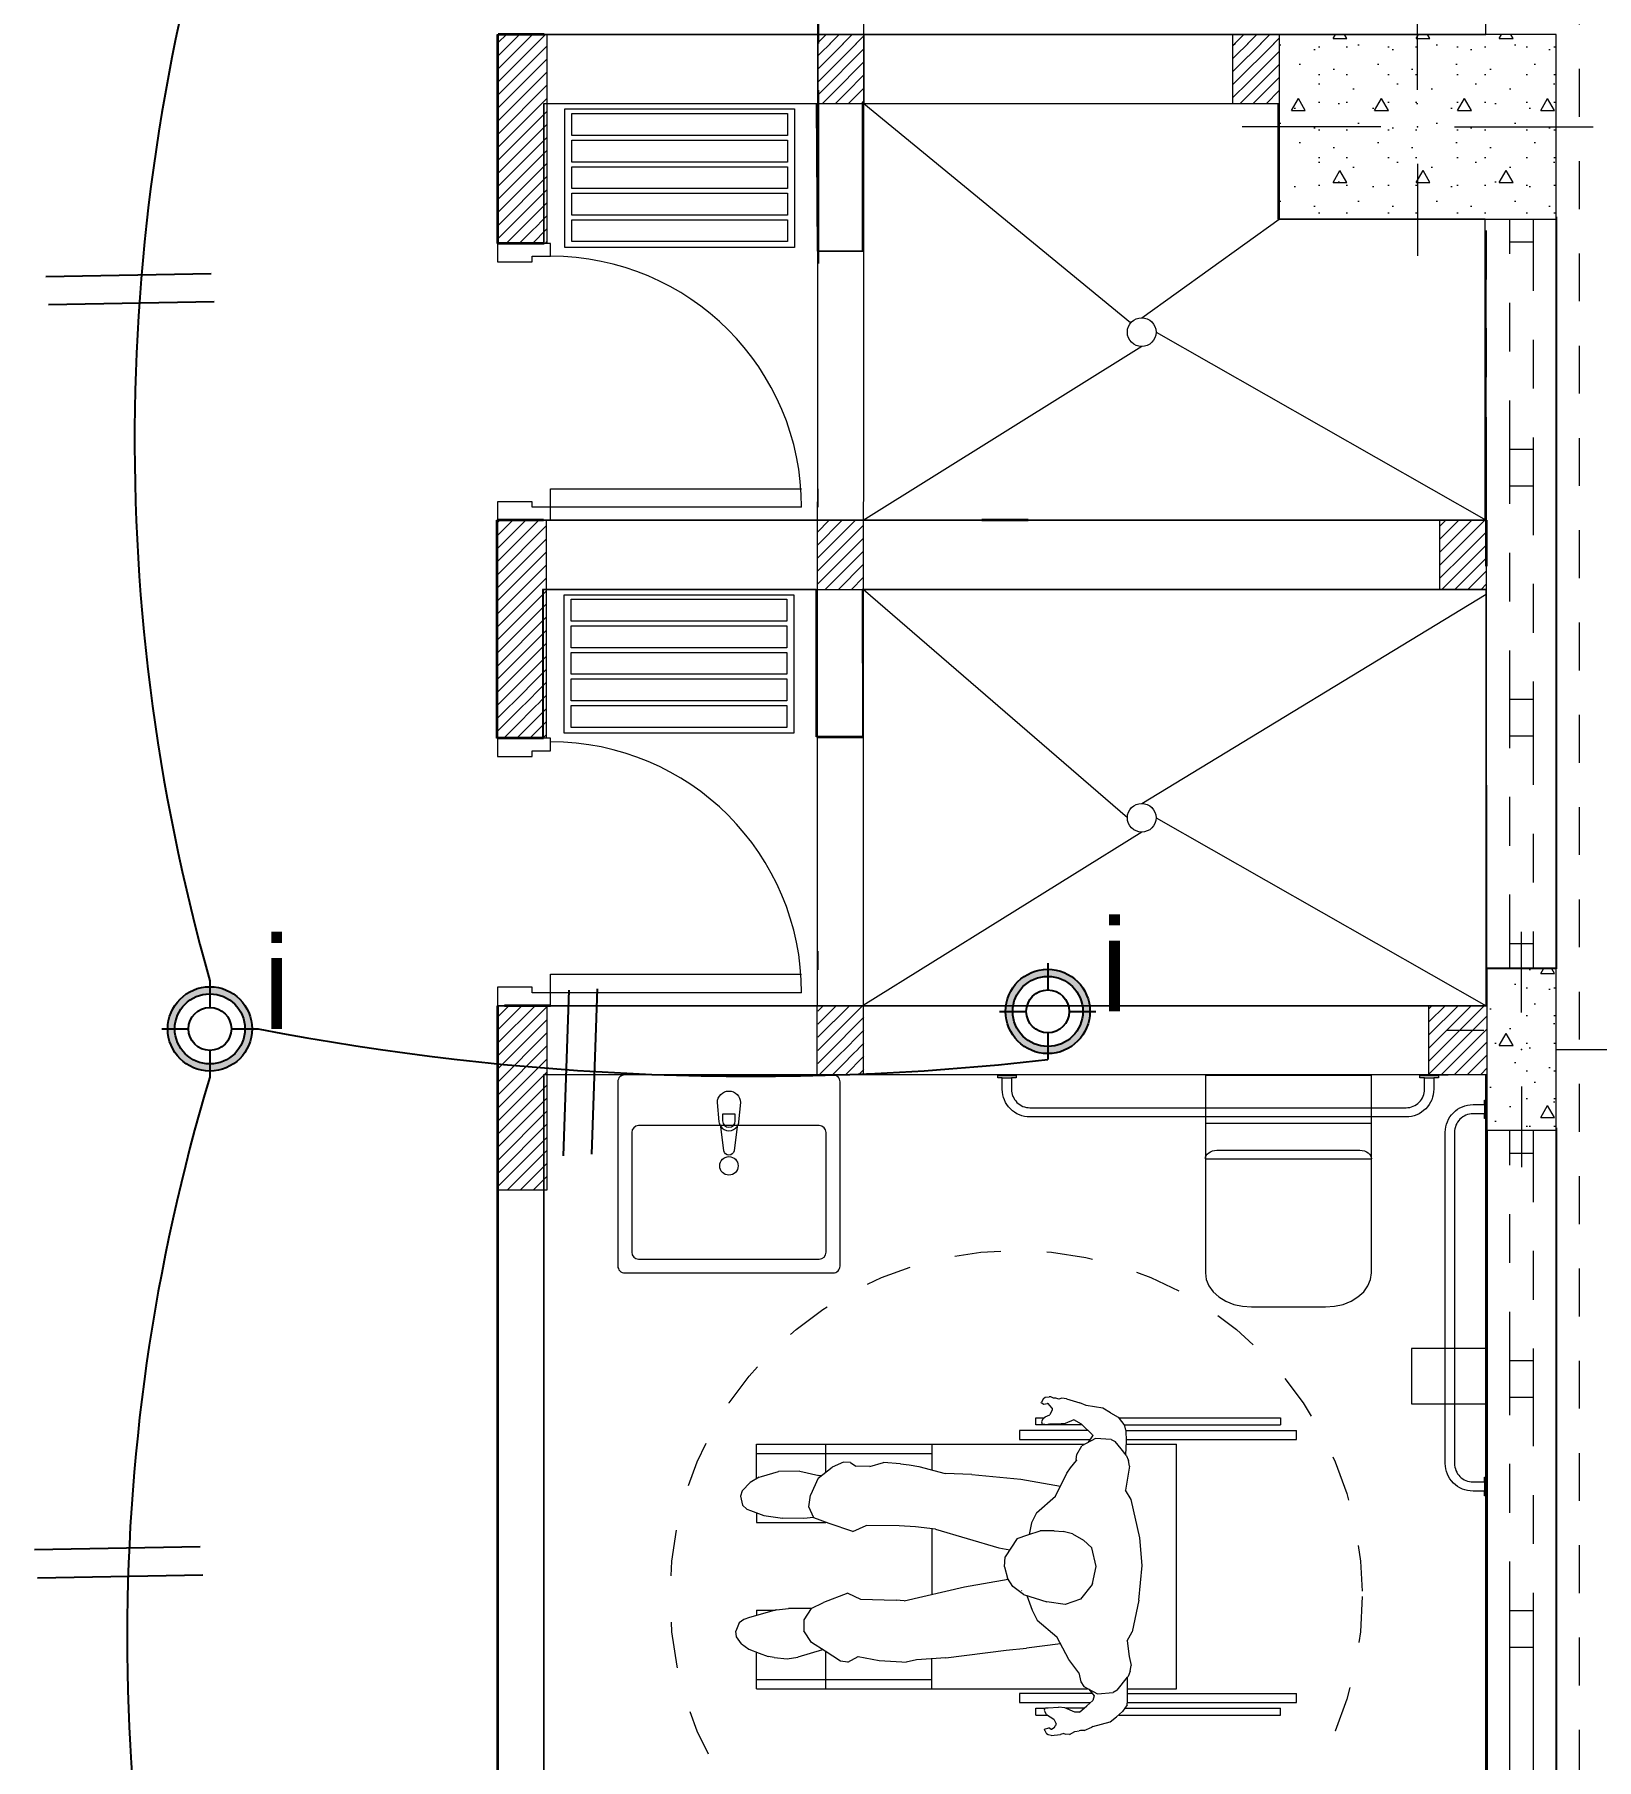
# Model space of a CAD drawing. Header units: feet. Extents: x 2 to 125, y -24 to 91.
# Drawn here: x 83.981 to 87.365, y 82.127 to 85.866 of the extents above; entities that cross this region are included whole.
import ezdxf

# ---------------------------------------------------------------- set-up
doc = ezdxf.new("R2010")
doc.units = ezdxf.units.FT
doc.header["$MEASUREMENT"] = 0
doc.set_wipeout_variables(frame=1)
for name, pattern in [('CONTINUA', [0]), ('Dashed', [0.211667, 0.105833, -0.105833]), ('Small Dashed', [0.141111, 0.070556, -0.070556]), ('Wipeout_Contour', [1, 0, -1])]:
    doc.linetypes.add(name, pattern=pattern)
for name, color, linetype in [('2D Drafting - General', 7, 'Continuous'), ('ALUMBRADO', 1, 'Continuous'), ('Structural - Bearing', 7, 'Continuous')]:
    doc.layers.add(name, color=color, linetype=linetype)
for name, color, linetype, lineweight in [('2D Drafting - General_Pen_No__122', 9, 'Continuous', 13), ('Cotas varias El', 253, 'Continuous', 13), ('Drawing & Figure_Pen_No__122', 9, 'Continuous', 13), ('Interior - Stair & Railing_Pen_No__122', 9, 'Continuous', 13), ('Structural - Bearing_Pen_No__122', 9, 'Continuous', 13), ('Structural - Bearing_Pen_No__27', 7, 'Continuous', 35)]:
    doc.layers.add(name, color=color, linetype=linetype, lineweight=lineweight)
for name, color, linetype, lineweight, true_color in [('Estructura – Carga_Pen_No__167', 7, 'Continuous', 13, 0x6a6a6a), ('Interior - Furniture _Pen_No__167', 7, 'Continuous', 13, 0x6a6a6a), ('Interior - Mobiliario_Pen_No__167', 7, 'Continuous', 13, 0x6a6a6a), ('Structural - Bearing_Pen_No__167', 7, 'Continuous', 13, 0x6a6a6a)]:
    doc.layers.add(name, color=color, linetype=linetype, lineweight=lineweight, true_color=true_color)
pattern_1 = [(0, (75.36407, 85.38942), (0, 0.311769), [0.03, -0.15]), (0, (75.45407, 85.5453), (0, 0.311769), [0.03, -0.15]), (60, (75.36407, 85.38942), (-0.27, 0.1558846), [0.03, -0.15]), (60, (75.54407, 85.38942), (-0.27, 0.1558846), [0.03, -0.15]), (120, (75.39407, 85.38942), (0.27, 0.1558846), [0.03, -0.15]), (120, (75.57407, 85.38942), (0.27, 0.1558846), [0.03, -0.15]), (0, (75.36407, 85.41942), (0, 0.06), [0, -0.06, 0, -0.09]), (45, (75.39407, 85.41942), (-0.0424264, 0.0424264), [0, -0.045, 0, -0.075])]

# ---------------------------------------------------------------- blocks, each defined once
blk = doc.blocks.new('Basin 23[45]', base_point=(11.7636, -4.2688))
at = {"layer": 'Interior - Mobiliario_Pen_No__167', "color": 251, "linetype": 'Continuous', "lineweight": 13, "true_color": 0x6a6a6a}
for p, q in [((11.3644, -4.0731), (11.3644, -4.4646)), ((11.6386, -4.0581), (11.3794, -4.0581)), ((11.6536, -4.4646), (11.6536, -4.0731)), ((11.6787, -4.2552), (11.6638, -4.2552)), ((11.6787, -4.2824), (11.6787, -4.2552)), ((11.6638, -4.2824), (11.6787, -4.2824)), ((11.3794, -4.4796), (11.6386, -4.4796))]:
    blk.add_line(p, q, dxfattribs=at)
at = {"layer": 'Interior - Mobiliario_Pen_No__167', "color": 251, "linetype": 'Continuous', "lineweight": 13, "true_color": 0x6a6a6a, "flags": 128}
for points in [[(11.7636, -4.4946), (11.7636, -4.0431, 0.414214), (11.7486, -4.0281), (11.3494, -4.0281, 0.414214), (11.3344, -4.0431), (11.3344, -4.4946, 0.414214), (11.3494, -4.5096), (11.7486, -4.5096, 0.414214)], [(11.7036, -4.2938), (11.6616, -4.2898, -0.12102), (11.6521, -4.2866), (11.5992, -4.2799, -0.882566), (11.5992, -4.2577), (11.6521, -4.2511, -0.12102), (11.6616, -4.2478), (11.7036, -4.2438, -1)]]:
    blk.add_lwpolyline(points, format="xyb", close=True, dxfattribs=at)
at = {"layer": 'Interior - Mobiliario_Pen_No__167', "color": 251, "linetype": 'Continuous', "lineweight": 13, "true_color": 0x6a6a6a}
blk.add_circle((11.5665, -4.2688), 0.02, dxfattribs=at)
for centre, radius, start, end in [((11.3794, -4.0731), 0.015, 90, 180), ((11.6386, -4.0731), 0.015, 0, 90), ((11.6635, -4.2688), 0.0211, 122.771, 237.229), ((11.6638, -4.2688), 0.0136, 90, 270), ((11.3794, -4.4646), 0.015, 180, 270), ((11.6386, -4.4646), 0.015, 270, 0)]:
    blk.add_arc(centre, radius, start, end, dxfattribs=at)
blk = doc.blocks.new('WC Disabled 23[43]', base_point=(10.2012, -2.7229))
at = {"layer": 'Interior - Furniture _Pen_No__167', "color": 251, "linetype": 'Continuous', "lineweight": 13, "true_color": 0x6a6a6a}
for p, q in [((9.9062, -2.7278), (9.8862, -2.7278)), ((10.8212, -2.7279), (10.8012, -2.7279)), ((9.7762, -2.7861), (9.7762, -2.8061)), ((10.3812, -2.8262), (10.0212, -2.8262)), ((10.3812, -2.9036), (10.0212, -2.9036)), ((10.0462, -2.8852), (10.2012, -2.8852)), ((10.2012, -2.8852), (10.3562, -2.8852)), ((9.7762, -3.6038), (9.7762, -3.6238))]:
    blk.add_line(p, q, dxfattribs=at)
at = {"layer": 'Interior - Furniture _Pen_No__167', "color": 251, "linetype": 'Continuous', "lineweight": 13, "true_color": 0x6a6a6a, "flags": 128}
for points in [[(10.8312, -2.7229), (10.7912, -2.7229), (10.7912, -2.7279), (10.8012, -2.7279), (10.8012, -2.7529, -0.414214), (10.7612, -2.7929), (9.9462, -2.7928, -0.414214), (9.9062, -2.7528), (9.9062, -2.7278), (9.9162, -2.7278), (9.9162, -2.7228), (9.8762, -2.7228), (9.8762, -2.7278), (9.8862, -2.7278), (9.8862, -2.7528, 0.414214), (9.9462, -2.8128), (10.7612, -2.8129, 0.414214), (10.8212, -2.7529), (10.8212, -2.7279), (10.8312, -2.7279)], [(9.7712, -2.7761), (9.7712, -2.8161), (9.7762, -2.8161), (9.7762, -2.8061), (9.8012, -2.8061, -0.414214), (9.8412, -2.8461), (9.8412, -3.5638, -0.414214), (9.8012, -3.6038), (9.7762, -3.6038), (9.7762, -3.5938), (9.7712, -3.5938), (9.7712, -3.6338), (9.7762, -3.6338), (9.7762, -3.6238), (9.8012, -3.6238, 0.414214), (9.8612, -3.5638), (9.8612, -2.8461, 0.414214), (9.8012, -2.7861), (9.7762, -2.7861), (9.7762, -2.7761)]]:
    blk.add_lwpolyline(points, format="xyb", close=True, dxfattribs=at)
for points in [[(10.1212, -3.2246), (10.1017, -3.2232), (10.0829, -3.219), (10.0656, -3.2122), (10.0505, -3.203), (10.038, -3.1918), (10.0288, -3.1791), (10.0231, -3.1652), (10.0212, -3.1508), (10.0212, -2.7228), (10.3812, -2.7229), (10.3812, -3.1508), (10.3792, -3.1652), (10.3736, -3.1791), (10.3643, -3.1918), (10.3519, -3.203), (10.3367, -3.2122), (10.3194, -3.219), (10.3007, -3.2232), (10.2812, -3.2246)], [(9.9342, -3.4346), (9.7712, -3.4346), (9.7712, -3.3146), (9.9342, -3.3146)]]:
    blk.add_lwpolyline(points, close=True, dxfattribs=at)
at = {"layer": 'Interior - Furniture _Pen_No__167', "color": 251, "linetype": 'Continuous', "lineweight": 13, "true_color": 0x6a6a6a}
for centre, start_param, end_param in [((10.0462, -2.9036), 4.712389, 6.283185), ((10.3562, -2.9036), 3.141593, 4.712389)]:
    blk.add_ellipse(centre, major_axis=(-0.025, 0), ratio=0.737878, start_param=start_param, end_param=end_param, dxfattribs=at)
blk = doc.blocks.new('Wheelchair Man 23[44]', base_point=(10.3522, -4.2254))
at = {"layer": 'Interior - Furniture _Pen_No__167', "color": 251, "linetype": 'Continuous', "lineweight": 13, "true_color": 0x6a6a6a}
for p, q in [((10.6226, -3.5462), (10.6185, -3.554)), ((10.6226, -3.5462), (10.6263, -3.5437)), ((10.6263, -3.5437), (10.6353, -3.543)), ((10.6389, -3.5428), (10.6353, -3.543)), ((10.6446, -3.5458), (10.6389, -3.5428)), ((10.6493, -3.5456), (10.6446, -3.5458)), ((10.6561, -3.5477), (10.6493, -3.5456)), ((10.6561, -3.5477), (10.6562, -3.5476)), ((10.6629, -3.5459), (10.6562, -3.5476)), ((10.6726, -3.547), (10.6629, -3.5459)), ((10.6726, -3.547), (10.7017, -3.5556)), ((10.6062, -3.6034), (10.6062, -3.5884)), ((10.6062, -3.5884), (10.6238, -3.5884)), ((10.6181, -3.556), (10.6185, -3.554)), ((10.6236, -3.5594), (10.6181, -3.556)), ((10.6213, -3.5907), (10.6265, -3.5859)), ((10.6305, -3.5582), (10.6236, -3.5594)), ((10.6265, -3.5859), (10.6365, -3.5817)), ((10.6317, -3.5571), (10.6305, -3.5582)), ((10.6323, -3.5574), (10.6317, -3.5571)), ((10.6323, -3.5574), (10.6331, -3.5572)), ((10.6369, -3.5617), (10.6331, -3.5572)), ((10.6417, -3.571), (10.6365, -3.5817)), ((10.6416, -3.5676), (10.6369, -3.5617)), ((10.6416, -3.5676), (10.6417, -3.5676)), ((10.6417, -3.5676), (10.6417, -3.571)), ((10.7156, -3.5617), (10.7017, -3.5556)), ((10.7512, -3.5675), (10.7151, -3.5616)), ((10.7684, -3.5771), (10.7512, -3.5675)), ((10.7684, -3.5771), (10.7849, -3.5865)), ((10.7849, -3.5865), (10.7993, -3.6055)), ((10.7863, -3.5884), (11.1362, -3.5884)), ((11.1362, -3.5884), (11.1362, -3.6034)), ((10.7189, -3.6154), (10.5712, -3.6154)), ((10.5712, -3.6154), (10.5712, -3.6354)), ((10.7066, -3.6034), (10.6062, -3.6034)), ((10.6213, -3.5907), (10.6184, -3.5971)), ((10.6184, -3.5971), (10.6201, -3.6022)), ((10.6318, -3.6034), (10.6201, -3.6022)), ((10.6335, -3.602), (10.6318, -3.6034)), ((10.6335, -3.602), (10.6356, -3.6021)), ((10.6525, -3.6023), (10.6356, -3.6021)), ((10.6696, -3.6006), (10.6525, -3.6023)), ((10.6567, -3.6019), (10.6591, -3.6019)), ((10.6887, -3.5925), (10.6696, -3.6006)), ((10.7049, -3.6018), (10.6887, -3.5925)), ((10.6887, -3.5925), (10.6887, -3.5925)), ((10.729, -3.6253), (10.7049, -3.6018)), ((10.729, -3.6253), (10.7299, -3.6275)), ((10.7977, -3.6034), (11.1362, -3.6034)), ((10.8014, -3.6153), (10.7993, -3.6055)), ((10.8014, -3.6153), (10.8017, -3.6398)), ((10.8014, -3.6154), (11.1712, -3.6154)), ((11.1712, -3.6354), (11.1712, -3.6154)), ((10.0012, -3.6454), (10.7114, -3.6454)), ((10.0012, -3.7202), (10.0012, -3.6454)), ((10.1512, -3.7061), (10.1512, -3.6454)), ((10.3812, -3.6454), (10.3812, -3.7013)), ((10.5712, -3.6354), (10.7244, -3.6354)), ((10.6951, -3.6676), (10.7057, -3.649)), ((10.7353, -3.633), (10.7057, -3.649)), ((10.7205, -3.641), (10.7299, -3.6275)), ((10.7692, -3.6351), (10.7353, -3.633)), ((10.7692, -3.6351), (10.7779, -3.6399)), ((10.7909, -3.6558), (10.7779, -3.6399)), ((10.8017, -3.6692), (10.7909, -3.6558)), ((10.8017, -3.6398), (10.8005, -3.6676)), ((10.8014, -3.6454), (10.9112, -3.6454)), ((10.8016, -3.6354), (11.1712, -3.6354)), ((10.9112, -4.1754), (10.9112, -3.6454)), ((10.0012, -3.6654), (10.3812, -3.6654)), ((10.1347, -3.7192), (10.1647, -3.6954)), ((10.1896, -3.6845), (10.1647, -3.6954)), ((10.2046, -3.6853), (10.1896, -3.6845)), ((10.2046, -3.6853), (10.2163, -3.6932)), ((10.2468, -3.6934), (10.2163, -3.6932)), ((10.2468, -3.6934), (10.2765, -3.6853)), ((10.3132, -3.6879), (10.2765, -3.6853)), ((10.3132, -3.6879), (10.3321, -3.6898)), ((10.3321, -3.6898), (10.3528, -3.6938)), ((10.3528, -3.6938), (10.4098, -3.709)), ((10.6732, -3.708), (10.6812, -3.6966)), ((10.6812, -3.6966), (10.6941, -3.6804)), ((10.6939, -3.6784), (10.6951, -3.6676)), ((10.6939, -3.6784), (10.6941, -3.6804)), ((10.8092, -3.6927), (10.8006, -3.745)), ((10.8017, -3.6692), (10.807, -3.6807)), ((10.8092, -3.6927), (10.807, -3.6807)), ((9.987, -3.7285), (9.9699, -3.7466)), ((10.0067, -3.7169), (9.987, -3.7285)), ((10.0067, -3.7169), (10.0118, -3.7153)), ((10.0078, -3.7166), (10.0077, -3.7166)), ((10.0118, -3.7153), (10.0486, -3.7049)), ((10.0952, -3.7036), (10.0486, -3.7049)), ((10.0952, -3.7036), (10.1362, -3.7132)), ((10.1347, -3.7192), (10.1183, -3.7561)), ((10.1415, -3.7138), (10.1362, -3.7132)), ((10.4673, -3.711), (10.4098, -3.709)), ((10.4673, -3.711), (10.574, -3.7211)), ((10.574, -3.7211), (10.6595, -3.7366)), ((10.6492, -3.758), (10.6732, -3.708)), ((9.9699, -3.7466), (9.9663, -3.7584)), ((9.9663, -3.7584), (9.9707, -3.7774)), ((10.1141, -3.7808), (10.1183, -3.7561)), ((10.6077, -3.7941), (10.6492, -3.758)), ((10.8127, -3.7654), (10.8006, -3.745)), ((10.8315, -3.8486), (10.8127, -3.7654)), ((9.9707, -3.7774), (9.9799, -3.7865)), ((9.9799, -3.7865), (9.9879, -3.7894)), ((9.9879, -3.7894), (10.0172, -3.7999)), ((10.0012, -3.7941), (10.0012, -3.8154)), ((10.0172, -3.7999), (10.0573, -3.8057)), ((10.1039, -3.8067), (10.0573, -3.8057)), ((10.1247, -3.8046), (10.1039, -3.8067)), ((10.125, -3.8052), (10.1141, -3.7808)), ((10.1582, -3.8174), (10.125, -3.8052)), ((10.6077, -3.7941), (10.5968, -3.816)), ((10.0012, -3.8154), (10.1512, -3.8154)), ((10.1512, -3.8154), (10.1512, -3.8148)), ((10.2097, -3.8344), (10.1582, -3.8174)), ((10.2097, -3.8344), (10.2387, -3.8214)), ((10.31, -3.8224), (10.2387, -3.8214)), ((10.3454, -3.8247), (10.31, -3.8224)), ((10.3888, -3.8295), (10.3454, -3.8247)), ((10.3812, -3.8286), (10.3812, -3.9708)), ((10.3888, -3.8295), (10.5258, -3.8699)), ((10.5659, -3.8495), (10.5397, -3.8898)), ((10.5659, -3.8495), (10.5887, -3.8417)), ((10.5887, -3.8417), (10.6157, -3.8335)), ((10.5968, -3.816), (10.5917, -3.8408)), ((10.6462, -3.833), (10.6157, -3.8335)), ((10.6462, -3.833), (10.6652, -3.8343)), ((10.686, -3.8395), (10.6652, -3.8343)), ((10.686, -3.8395), (10.7094, -3.8536)), ((10.837, -3.9086), (10.8315, -3.8486)), ((10.5258, -3.8699), (10.5499, -3.8741)), ((10.7275, -3.8703), (10.7094, -3.8536)), ((10.7373, -3.9108), (10.7275, -3.8703)), ((10.539, -3.9038), (10.5383, -3.9043)), ((10.5386, -3.9109), (10.5397, -3.8898)), ((10.5386, -3.9109), (10.5446, -3.9356)), ((10.7291, -3.9476), (10.7373, -3.9108)), ((10.8295, -3.9834), (10.837, -3.9086)), ((10.3211, -3.9848), (10.4516, -3.9544)), ((10.4516, -3.9544), (10.546, -3.9378)), ((10.5564, -3.9538), (10.5446, -3.9356)), ((10.5798, -3.9709), (10.5564, -3.9538)), ((10.5751, -3.9626), (10.5759, -3.963)), ((10.7283, -3.9498), (10.7029, -3.9811)), ((10.7291, -3.9476), (10.7283, -3.9498)), ((10.1197, -4.0016), (10.1464, -3.9883)), ((10.1991, -3.9683), (10.1464, -3.9883)), ((10.1991, -3.9683), (10.2266, -3.9816)), ((10.2266, -3.9816), (10.3034, -3.9832)), ((10.3211, -3.9848), (10.3034, -3.9832)), ((10.5798, -3.9709), (10.6304, -3.9873)), ((10.5865, -3.9731), (10.5982, -4.005)), ((10.6696, -3.9926), (10.6304, -3.9873)), ((10.7029, -3.9811), (10.6696, -3.9926)), ((10.8295, -3.9834), (10.8151, -4.0524)), ((9.9633, -4.0327), (9.9564, -4.0506)), ((9.9737, -4.0252), (9.9633, -4.0327)), ((9.9861, -4.0207), (9.9737, -4.0252)), ((10.0446, -4.0047), (9.9861, -4.0207)), ((10.0012, -4.0054), (10.0012, -4.0165)), ((10.0012, -4.0054), (10.0419, -4.0054)), ((10.0446, -4.0047), (10.0704, -4.0018)), ((10.1127, -4.0012), (10.0704, -4.0018)), ((10.1197, -4.0016), (10.1033, -4.0261)), ((10.1033, -4.0261), (10.1036, -4.05)), ((10.1199, -4.0015), (10.1127, -4.0012)), ((10.5982, -4.005), (10.6095, -4.0267)), ((10.6095, -4.0267), (10.6518, -4.0629)), ((9.9579, -4.063), (9.9564, -4.0506)), ((9.9685, -4.0782), (9.9579, -4.063)), ((10.1203, -4.0751), (10.1036, -4.05)), ((10.1497, -4.0937), (10.1203, -4.0751)), ((10.678, -4.1122), (10.6518, -4.0629)), ((10.8042, -4.0716), (10.8151, -4.0524)), ((10.8042, -4.0716), (10.8084, -4.1052)), ((9.9685, -4.0782), (9.9846, -4.09)), ((9.9846, -4.09), (10.0067, -4.0985)), ((10.0012, -4.1754), (10.0012, -4.0968)), ((10.0067, -4.0985), (10.0266, -4.1054)), ((10.0394, -4.1079), (10.0266, -4.1054)), ((10.0394, -4.1079), (10.0677, -4.1103)), ((10.0677, -4.1103), (10.0909, -4.1071)), ((10.1437, -4.0908), (10.0909, -4.1071)), ((10.1437, -4.0907), (10.1436, -4.0908)), ((10.1437, -4.0908), (10.1448, -4.0906)), ((10.1827, -4.116), (10.1497, -4.0937)), ((10.1512, -4.1754), (10.1512, -4.0954)), ((10.1992, -4.118), (10.2216, -4.1055)), ((10.2216, -4.1055), (10.2665, -4.1143)), ((10.4112, -4.1081), (10.3479, -4.1131)), ((10.3812, -4.1754), (10.3812, -4.1105)), ((10.4112, -4.1081), (10.5421, -4.0921)), ((10.5421, -4.0921), (10.5857, -4.0872)), ((10.6598, -4.0779), (10.5857, -4.0872)), ((10.6862, -4.1233), (10.678, -4.1122)), ((10.8084, -4.1052), (10.813, -4.1252)), ((10.1992, -4.118), (10.1827, -4.116)), ((10.2665, -4.1143), (10.316, -4.1174)), ((10.316, -4.1174), (10.3252, -4.1179)), ((10.3479, -4.1131), (10.3252, -4.1179)), ((10.6993, -4.1408), (10.6862, -4.1233)), ((10.6993, -4.1408), (10.7038, -4.1607)), ((10.8046, -4.1506), (10.806, -4.1488)), ((10.811, -4.1373), (10.806, -4.1488)), ((10.811, -4.1373), (10.813, -4.1252)), ((10.0012, -4.1554), (10.3812, -4.1554)), ((10.0012, -4.1754), (10.7183, -4.1754)), ((10.7284, -4.1854), (10.5712, -4.1854)), ((10.5712, -4.1854), (10.5712, -4.2054)), ((10.7038, -4.1607), (10.7103, -4.1707)), ((10.7103, -4.1707), (10.7402, -4.1862)), ((10.7209, -4.1762), (10.7327, -4.1906)), ((10.7402, -4.1862), (10.774, -4.1836)), ((10.7826, -4.1786), (10.774, -4.1836)), ((10.7826, -4.1786), (10.8046, -4.1506)), ((10.8049, -4.1604), (10.8046, -4.1506)), ((10.8052, -4.2023), (10.8049, -4.1604)), ((10.805, -4.1754), (10.9112, -4.1754)), ((10.8051, -4.1854), (11.1712, -4.1854)), ((11.1712, -4.2054), (11.1712, -4.1854)), ((10.5712, -4.2054), (10.7248, -4.2054)), ((10.6062, -4.2324), (10.6062, -4.2174)), ((10.6062, -4.2174), (10.6268, -4.2174)), ((10.6259, -4.2178), (10.6246, -4.2216)), ((10.6246, -4.2216), (10.6264, -4.2261)), ((10.6259, -4.2178), (10.6276, -4.217)), ((10.6276, -4.217), (10.6331, -4.2168)), ((10.6331, -4.2168), (10.6557, -4.2155)), ((10.6689, -4.2166), (10.6557, -4.2155)), ((10.6906, -4.2265), (10.6689, -4.2166)), ((10.7109, -4.2174), (10.6707, -4.2174)), ((10.7011, -4.226), (10.7168, -4.2123)), ((10.7301, -4.2009), (10.7168, -4.2123)), ((10.7327, -4.1906), (10.7301, -4.2009)), ((10.7814, -4.2365), (10.7941, -4.2247)), ((10.8041, -4.21), (10.7941, -4.2247)), ((10.7991, -4.2174), (11.1362, -4.2174)), ((10.8041, -4.21), (10.8052, -4.2023)), ((10.8048, -4.2054), (11.1712, -4.2054)), ((11.1362, -4.2324), (11.1362, -4.2174)), ((10.6062, -4.2324), (10.631, -4.2324)), ((10.6251, -4.2632), (10.6344, -4.2598)), ((10.6297, -4.2316), (10.6264, -4.2261)), ((10.6297, -4.2316), (10.645, -4.2412)), ((10.6394, -4.264), (10.6344, -4.2598)), ((10.6459, -4.26), (10.6403, -4.2637)), ((10.645, -4.2412), (10.6506, -4.2514)), ((10.6459, -4.26), (10.6486, -4.2549)), ((10.6504, -4.2537), (10.6486, -4.2549)), ((10.6504, -4.2537), (10.6506, -4.2514)), ((10.7011, -4.226), (10.6906, -4.2265)), ((10.711, -4.2656), (10.7276, -4.2586)), ((10.7299, -4.2574), (10.7276, -4.2586)), ((10.7299, -4.2574), (10.767, -4.2471)), ((10.767, -4.2471), (10.7814, -4.2365)), ((10.7858, -4.2324), (11.1362, -4.2324)), ((10.6255, -4.2657), (10.6251, -4.2632)), ((10.6255, -4.2657), (10.6295, -4.2733)), ((10.6327, -4.2755), (10.6295, -4.2733)), ((10.6396, -4.2766), (10.6327, -4.2755)), ((10.6403, -4.2637), (10.6394, -4.264)), ((10.6396, -4.2766), (10.66, -4.2749)), ((10.6672, -4.2726), (10.66, -4.2749)), ((10.6672, -4.2726), (10.6707, -4.2739)), ((10.6794, -4.2748), (10.6707, -4.2739)), ((10.6794, -4.2748), (10.6911, -4.2684)), ((10.6911, -4.2684), (10.7001, -4.2668)), ((10.7034, -4.2659), (10.7001, -4.2668)), ((10.711, -4.2656), (10.7034, -4.2659))]:
    blk.add_line(p, q, dxfattribs=at)
blk = doc.blocks.new('LED')
at = {"layer": 'ALUMBRADO'}
h = blk.add_hatch(color=256, dxfattribs=at)
h.dxf.hatch_style = 1
edge = h.paths.add_edge_path(flags=17)
edge.add_arc((0, 0), 0.1346, 0, 360)
edge = h.paths.add_edge_path()
edge.add_arc((0, 0), 0.1618, 0, 360)
for points in [[(0, 0.1848), (0, 0.0824)], [(-0.1848, 0), (-0.0824, 0)], [(0.0824, 0), (0.1848, 0)], [(0, -0.0824), (0, -0.1848)]]:
    blk.add_lwpolyline(points, dxfattribs=at)
at = {"layer": 'ALUMBRADO', "linetype": 'CONTINUA', "ltscale": 0.003}
for radius in [0.1618, 0.1346, 0.0824]:
    blk.add_circle((0, 0), radius, dxfattribs=at)

msp = doc.modelspace()

# ---------------------------------------------------------------- hatches: boundary and pattern name
at = {"layer": '2D Drafting - General_Pen_No__122', "linetype": 'Continuous', "lineweight": 13}
h = msp.add_hatch(dxfattribs=at)
h.set_pattern_fill('MASONRY_BLOCK_COPY', color=9, style=0, pattern_type=2)
h.set_pattern_definition([(45, (75.005375, 83.336678), (-0.014142136, 0.014142136), [])])
h.paths.add_polyline_path([(85.6761, 84.8133), (85.7763, 84.8133), (85.7763, 84.6633), (85.6761, 84.6633)])
at = {"layer": 'Estructura – Carga_Pen_No__167', "linetype": 'Continuous', "lineweight": 13, "true_color": 0x6a6a6a}
h = msp.add_hatch(dxfattribs=at)
h.set_pattern_fill('MASONRY_BLOCK_COPY', color=251, style=0, pattern_type=2)
h.set_pattern_definition([(45, (75.362545, 85.380255), (-0.014142136, 0.014142136), [])])
h.paths.add_polyline_path([(87.0017, 83.761), (87.1276, 83.761), (87.1276, 83.613), (87.0017, 83.611)])

# ---------------------------------------------------------------- linework, layer by layer
for p, q in [((87.2776, 85.471), (87.2776, 83.841)), ((87.1276, 83.496), (87.1276, 81.9561)), ((87.2776, 83.496), (87.2776, 81.866))]:
    msp.add_line(p, q)
at = {"layer": '2D Drafting - General_Pen_No__122', "color": 9, "linetype": 'Continuous', "lineweight": 13, "flags": 128}
msp.add_lwpolyline([(87.0017, 83.761), (87.1276, 83.761), (87.1276, 83.612), (87.0017, 83.61)], close=True, dxfattribs=at)
at = {"layer": 'ALUMBRADO', "color": 114, "lineweight": 25}
for points in [[(84.0047, 85.3418), (84.3636, 85.3483)], [(84.011, 85.2809), (84.3699, 85.2874)], [(85.1268, 83.4358), (85.1392, 83.7945)], [(85.188, 83.4389), (85.2003, 83.7976)], [(83.9805, 82.5822), (84.3394, 82.5887)], [(83.9868, 82.5213), (84.3456, 82.5277)]]:
    msp.add_lwpolyline(points, dxfattribs=at)
at = {"layer": 'ALUMBRADO', "linetype": 'CONTINUA', "lineweight": 25}
for centre, radius, start, end in [((88.4854, 84.9868), 4.2881, 161.2564, 195.8583), ((88.3925, 82.3908), 4.2113, 163.2245, 197.7302)]:
    msp.add_arc(centre, radius, start, end, dxfattribs=at)
at = {"layer": 'Cotas varias El'}
msp.add_line((87.2722, 83.666), (88.9697, 83.666), dxfattribs=at)
at = {"layer": 'Drawing & Figure_Pen_No__122', "color": 9, "linetype": 'Small Dashed', "lineweight": 13, "ltscale": 0.03}
msp.add_circle((86.1077, 82.4807), 0.75, dxfattribs=at)
at = {"layer": 'Interior - Mobiliario_Pen_No__167', "color": 251, "linetype": 'Continuous', "lineweight": 13, "true_color": 0x6a6a6a}
for p, q in [((86.3557, 85.2407), (85.7777, 85.716)), ((86.3797, 85.1898), (85.7761, 84.8129)), ((86.3486, 84.1683), (85.7763, 84.6633)), ((86.3797, 84.1994), (87.1261, 84.6532))]:
    msp.add_line(p, q, dxfattribs=at)
at = {"layer": 'Interior - Mobiliario_Pen_No__167', "color": 251, "linetype": 'Continuous', "lineweight": 0, "true_color": 0x6a6a6a}
for points in [[(85.1299, 85.7045), (85.6273, 85.7045), (85.6273, 85.4045), (85.1299, 85.4045)], [(85.1449, 85.647), (85.1449, 85.6945), (85.6123, 85.6945), (85.6123, 85.647)], [(85.1449, 85.5895), (85.1449, 85.637), (85.6123, 85.637), (85.6123, 85.5895)], [(85.1449, 85.532), (85.1449, 85.5795), (85.6123, 85.5795), (85.6123, 85.532)], [(85.1449, 85.4745), (85.1449, 85.522), (85.6123, 85.522), (85.6123, 85.4745)], [(85.1449, 85.417), (85.1449, 85.4645), (85.6123, 85.4645), (85.6123, 85.417)], [(85.1283, 84.6518), (85.6258, 84.6518), (85.6258, 84.3518), (85.1283, 84.3518)], [(85.1433, 84.5943), (85.1433, 84.6418), (85.6108, 84.6418), (85.6108, 84.5943)], [(85.1433, 84.5368), (85.1433, 84.5843), (85.6108, 84.5843), (85.6108, 84.5368)], [(85.1433, 84.4793), (85.1433, 84.5268), (85.6108, 84.5268), (85.6108, 84.4793)], [(85.1433, 84.4218), (85.1433, 84.4693), (85.6108, 84.4693), (85.6108, 84.4218)], [(85.1433, 84.3643), (85.1433, 84.4118), (85.6108, 84.4118), (85.6108, 84.3643)]]:
    msp.add_lwpolyline(points, close=True, dxfattribs=at)
at = {"layer": 'Interior - Mobiliario_Pen_No__167', "color": 251, "linetype": 'Continuous', "lineweight": 13, "true_color": 0x6a6a6a}
for centre in [(86.3797, 85.2209), (86.3797, 84.1683)]:
    msp.add_circle(centre, 0.0311, dxfattribs=at)
at = {"layer": 'Interior - Stair & Railing_Pen_No__122', "color": 9, "linetype": 'Small Dashed', "lineweight": 13}
for p in [(87.3276, 87.9914), (87.3276, 87.9914), (87.3276, 87.9914), (87.3276, 87.9877)]:
    msp.add_line(p, (87.3276, 81.8661), dxfattribs=at)
at = {"layer": 'Interior - Stair & Railing_Pen_No__122', "color": 9, "linetype": 'Continuous', "lineweight": 13}
msp.add_line((85.6792, 85.914), (85.6792, 85.3695), dxfattribs=at)
for points in [[(85.6776, 85.716), (85.6776, 85.3961)], [(85.7761, 85.3961), (85.7761, 85.716)], [(85.6761, 85.3961), (85.7761, 85.3961)], [(85.6761, 84.6633), (85.6761, 84.3434)], [(85.7761, 84.3434), (85.7761, 84.6633)], [(86.1334, 84.6633), (87.1261, 84.6633)]]:
    msp.add_lwpolyline(points, dxfattribs=at)
at = {"layer": 'Structural - Bearing_Pen_No__167', "color": 251, "linetype": 'Continuous', "lineweight": 13, "true_color": 0x6a6a6a}
for p, q in [((84.9852, 85.866), (85.0852, 85.866)), ((85.0852, 85.866), (84.9852, 85.866)), ((85.0852, 85.866), (84.9852, 85.866)), ((85.0987, 85.4133), (84.9837, 85.4133)), ((84.9837, 85.4133), (84.9837, 85.3733)), ((85.0852, 85.4133), (84.9837, 85.4133)), ((85.0852, 85.4133), (84.9852, 85.4133)), ((85.0987, 85.3853), (85.0987, 85.4133)), ((84.9837, 85.3733), (85.0587, 85.3733)), ((85.0587, 85.3733), (85.0587, 85.3853)), ((85.0587, 85.3853), (85.0987, 85.3853)), ((85.0987, 84.8413), (85.0987, 84.8813)), ((85.0987, 84.8813), (85.6427, 84.8813)), ((85.6777, 84.8813), (85.6777, 84.8413)), ((85.0587, 84.8533), (84.9837, 84.8533)), ((85.0587, 84.8413), (85.0587, 84.8533)), ((85.0987, 84.8413), (85.0587, 84.8413)), ((85.6427, 84.8413), (85.0987, 84.8413)), ((85.0987, 84.3411), (84.9837, 84.3411)), ((84.9837, 84.3411), (84.9837, 84.3011)), ((85.0837, 84.3411), (84.9837, 84.3411)), ((85.0837, 84.3411), (84.9837, 84.3411)), ((85.0587, 84.3011), (85.0587, 84.3131)), ((85.0587, 84.3131), (85.0987, 84.3131)), ((85.0987, 84.3131), (85.0987, 84.3411)), ((84.9837, 84.3011), (85.0587, 84.3011)), ((85.6777, 83.879), (85.6777, 83.839)), ((85.0987, 83.789), (85.0987, 83.829)), ((85.0987, 83.829), (85.6427, 83.829)), ((85.0587, 83.801), (84.9837, 83.801)), ((85.0587, 83.789), (85.0587, 83.801)), ((85.0987, 83.789), (85.0587, 83.789)), ((85.6427, 83.789), (85.0987, 83.789))]:
    msp.add_line(p, q, dxfattribs=at)
at = {"layer": 'Structural - Bearing_Pen_No__167', "color": 251, "linetype": 'Dashed', "lineweight": 13, "true_color": 0x6a6a6a}
for p, q in [((87.1776, 85.471), (87.1276, 85.471)), ((87.1776, 85.416), (87.1776, 85.471)), ((87.2276, 85.471), (87.1776, 85.471)), ((87.2276, 85.471), (87.1776, 85.471)), ((87.2276, 85.471), (87.2276, 85.416)), ((87.2776, 85.471), (87.2276, 85.471)), ((87.2276, 85.416), (87.1776, 85.416)), ((87.1776, 84.9669), (87.1776, 85.416)), ((87.2276, 85.416), (87.2276, 84.9669)), ((87.1776, 84.9269), (87.1776, 84.9669)), ((87.1776, 84.9669), (87.2276, 84.9669)), ((87.2276, 84.9669), (87.2276, 84.9269)), ((87.1776, 84.8869), (87.1776, 84.9269)), ((87.2276, 84.9269), (87.2276, 84.8869)), ((87.2276, 84.8869), (87.1776, 84.8869)), ((87.1776, 84.4252), (87.1776, 84.8869)), ((87.2276, 84.8869), (87.2276, 84.4252)), ((87.1776, 84.3852), (87.1776, 84.4252)), ((87.1776, 84.4252), (87.2276, 84.4252)), ((87.2276, 84.4252), (87.2276, 84.3852)), ((87.1776, 84.3452), (87.1776, 84.3852)), ((87.2276, 84.3852), (87.2276, 84.3452)), ((87.2276, 84.3452), (87.1776, 84.3452)), ((87.1776, 83.896), (87.1776, 84.3452)), ((87.2276, 84.3452), (87.2276, 83.896)), ((87.1776, 83.841), (87.1776, 83.896)), ((87.1776, 83.896), (87.2276, 83.896)), ((87.2276, 83.896), (87.2276, 83.841)), ((87.1776, 83.841), (87.1276, 83.841)), ((87.2276, 83.841), (87.1776, 83.841)), ((87.2276, 83.841), (87.1776, 83.841)), ((87.2776, 83.841), (87.2276, 83.841)), ((87.1776, 83.496), (87.1276, 83.496)), ((87.1776, 83.441), (87.1776, 83.496)), ((87.2276, 83.496), (87.1776, 83.496)), ((87.2276, 83.496), (87.1776, 83.496)), ((87.2276, 83.496), (87.2276, 83.441)), ((87.2776, 83.496), (87.2276, 83.496)), ((87.2276, 83.441), (87.1776, 83.441)), ((87.1776, 82.9919), (87.1776, 83.441)), ((87.2276, 83.441), (87.2276, 82.9919)), ((87.1776, 82.9519), (87.1776, 82.9919)), ((87.1776, 82.9919), (87.2276, 82.9919)), ((87.2276, 82.9919), (87.2276, 82.9519)), ((87.1776, 82.9119), (87.1776, 82.9519)), ((87.2276, 82.9519), (87.2276, 82.9119)), ((87.2276, 82.9119), (87.1776, 82.9119)), ((87.1776, 82.4502), (87.1776, 82.9119)), ((87.2276, 82.9119), (87.2276, 82.4502)), ((87.1776, 82.4102), (87.1776, 82.4502)), ((87.1776, 82.4502), (87.2276, 82.4502)), ((87.2276, 82.4502), (87.2276, 82.4102)), ((87.1776, 82.3702), (87.1776, 82.4102)), ((87.2276, 82.4102), (87.2276, 82.3702)), ((87.2276, 82.3702), (87.1776, 82.3702))]:
    msp.add_line(p, q, dxfattribs=at)
at = {"layer": 'Structural - Bearing_Pen_No__167', "color": 251, "lineweight": 13, "true_color": 0x6a6a6a}
for p, q in [((87.1776, 81.9561), (87.1776, 82.3702)), ((87.2276, 82.3702), (87.2276, 81.9561))]:
    msp.add_line(p, q, dxfattribs=at)
at = {"layer": 'Structural - Bearing_Pen_No__167', "color": 251, "linetype": 'Continuous', "lineweight": 13, "true_color": 0x6a6a6a}
for centre in [(85.0987, 84.8413), (85.0987, 83.789)]:
    msp.add_arc(centre, 0.544, 0, 90, dxfattribs=at)
at = {"layer": 'Structural - Bearing_Pen_No__27', "color": 7, "linetype": 'Continuous', "lineweight": 35}
for p, q in [((85.0852, 85.866), (84.9852, 85.866)), ((87.1776, 85.471), (87.1276, 85.471)), ((87.2276, 85.471), (87.1776, 85.471)), ((87.2776, 85.471), (87.2276, 85.471)), ((85.0852, 85.4133), (84.9837, 85.4133)), ((85.0837, 84.3411), (84.9837, 84.3411)), ((87.1776, 83.841), (87.1276, 83.841)), ((87.2276, 83.841), (87.1776, 83.841)), ((87.2776, 83.841), (87.2276, 83.841)), ((87.1776, 83.496), (87.1276, 83.496)), ((87.2276, 83.496), (87.1776, 83.496)), ((87.2776, 83.496), (87.2276, 83.496))]:
    msp.add_line(p, q, dxfattribs=at)
for points in [[(86.0334, 84.8134), (86.0334, 84.8133)], [(86.1334, 84.8134), (86.0334, 84.8134)], [(86.1334, 84.8133), (86.1334, 84.8134)], [(85.6761, 84.3434), (85.7761, 84.3434)]]:
    msp.add_lwpolyline(points, dxfattribs=at)

# ---------------------------------------------------------------- block references
at = {"layer": 'ALUMBRADO', "xscale": 0.5646712500000001, "yscale": 0.5646712500000001, "zscale": 0.5646712500000001}
for p in [(86.1762, 83.7486), (84.3605, 83.7107)]:
    msp.add_blockref('LED', p, dxfattribs=at)
at = {"layer": 'Interior - Furniture _Pen_No__167', "color": 251, "linetype": 'Continuous', "lineweight": 13, "true_color": 0x6a6a6a}
msp.add_blockref('Wheelchair Man 23[44]', (85.8962, 82.2306), dxfattribs=at)
at = {"layer": 'Interior - Mobiliario_Pen_No__167', "color": 251, "linetype": 'Continuous', "lineweight": 13, "true_color": 0x6a6a6a, "rotation": 90}
msp.add_blockref('Basin 23[45]', (85.4852, 83.611), dxfattribs=at)

# ---------------------------------------------------------------- texts
at = {"layer": 'ALUMBRADO', "color": 102, "lineweight": 25}
for p in [(86.2912, 83.7486), (84.4756, 83.7107)]:
    msp.add_text('i', height=0.2, dxfattribs=at).set_placement(p)

# ---------------------------------------------------------------- wipeouts: each hides what was drawn before it
at = {"color": 254, "linetype": 'Wipeout_Contour', "lineweight": 0, "ltscale": 38.972871}
msp.add_wipeout([(84.9852, 85.846), (85.0908, 85.846), (85.0908, 85.446), (84.9852, 85.446)], dxfattribs=at).dxf.layer = '2D Drafting - General'
at = {"color": 254, "linetype": 'Wipeout_Contour', "lineweight": 0, "ltscale": 45.04919}
msp.add_wipeout([(86.5774, 85.8461), (86.6776, 85.8461), (86.6776, 85.746), (86.5774, 85.746)], dxfattribs=at).dxf.layer = '2D Drafting - General'
at = {"color": 254, "linetype": 'Wipeout_Contour', "lineweight": 0, "ltscale": 39.088944}
msp.add_wipeout([(84.9837, 84.8133), (85.0893, 84.8133), (85.0893, 84.4133), (84.9837, 84.4133)], dxfattribs=at).dxf.layer = '2D Drafting - General'
at = {"color": 254, "linetype": 'Wipeout_Contour', "lineweight": 0, "ltscale": 46.892645}
msp.add_wipeout([(87.0259, 84.8133), (87.1261, 84.8133), (87.1261, 84.7133), (87.0259, 84.7133)], dxfattribs=at).dxf.layer = '2D Drafting - General'
at = {"color": 254, "linetype": 'Wipeout_Contour', "lineweight": 0, "ltscale": 39.620118}
msp.add_wipeout([(84.9852, 83.761), (85.0909, 83.761), (85.0909, 83.361), (84.9852, 83.361)], dxfattribs=at).dxf.layer = '2D Drafting - General'
at = {"color": 254, "linetype": 'Wipeout_Contour', "lineweight": 0, "ltscale": 43.443454}
msp.add_wipeout([(85.6762, 83.7611), (85.7763, 83.7611), (85.7763, 83.6611), (85.6762, 83.6611)], dxfattribs=at).dxf.layer = '2D Drafting - General'

# ---------------------------------------------------------------- next in the draw order: hatches: boundary and pattern name
at = {"layer": 'Estructura – Carga_Pen_No__167', "linetype": 'Continuous', "lineweight": 13, "true_color": 0x6a6a6a}
h = msp.add_hatch(dxfattribs=at)
h.set_pattern_fill('MASONRY_BLOCK_COPY', color=251, style=0, pattern_type=2)
h.set_pattern_definition([(45, (75.314038, 85.369497), (-0.014142136, 0.014142136), [])])
h.paths.add_polyline_path([(84.9852, 85.866), (85.0908, 85.866), (85.0908, 85.4133), (84.9852, 85.4133)])
h = msp.add_hatch(dxfattribs=at)
h.set_pattern_fill('MASONRY_BLOCK_COPY', color=251, style=0, pattern_type=2)
h.set_pattern_definition([(45, (75.384715, 85.369413), (-0.014142136, 0.014142136), [])])
h.paths.add_polyline_path([(86.5774, 85.8659), (86.6776, 85.8659), (86.6776, 85.716), (86.5774, 85.716)])
h = msp.add_hatch(dxfattribs=at)
h.set_pattern_fill('MASONRY_BLOCK_COPY', color=251, style=0, pattern_type=2)
h.set_pattern_definition([(45, (75.31251, 85.432564), (-0.014142136, 0.014142136), [])])
h.paths.add_polyline_path([(84.9837, 84.8133), (85.0893, 84.8133), (85.0893, 84.3411), (84.9837, 84.3411)])
h = msp.add_hatch(dxfattribs=at)
h.set_pattern_fill('MASONRY_BLOCK_COPY', color=251, style=0, pattern_type=2)
h.set_pattern_definition([(45, (75.38251, 85.432564), (-0.014142136, 0.014142136), [])])
h.paths.add_polyline_path([(87.0259, 84.8133), (87.1261, 84.8133), (87.1261, 84.6633), (87.0259, 84.6633)])
h = msp.add_hatch(dxfattribs=at)
h.set_pattern_fill('MASONRY_BLOCK_COPY', color=251, style=0, pattern_type=2)
h.set_pattern_definition([(45, (75.314073, 85.380254), (-0.014142136, 0.014142136), [])])
h.paths.add_polyline_path([(84.9852, 83.761), (85.0909, 83.761), (85.0909, 83.361), (84.9852, 83.361)])
h = msp.add_hatch(dxfattribs=at)
h.set_pattern_fill('MASONRY_BLOCK_COPY', color=251, style=0, pattern_type=2)
h.set_pattern_definition([(45, (75.00703, 85.410322), (-0.014142136, 0.014142136), [])])
h.paths.add_polyline_path([(85.6777, 83.761), (85.7779, 83.761), (85.7779, 83.611), (85.6777, 83.611)])

# ---------------------------------------------------------------- next in the draw order: linework, layer by layer
at = {"layer": '2D Drafting - General_Pen_No__122', "color": 9, "linetype": 'Continuous', "lineweight": 13, "flags": 128}
for points in [[(84.9852, 85.866), (85.0908, 85.866), (85.0908, 85.4133), (84.9852, 85.4133)], [(86.5774, 85.8659), (86.6776, 85.8659), (86.6776, 85.716), (86.5774, 85.716)], [(84.9837, 84.8133), (85.0893, 84.8133), (85.0893, 84.3411), (84.9837, 84.3411)], [(87.0259, 84.8133), (87.1261, 84.8133), (87.1261, 84.6633), (87.0259, 84.6633)], [(84.9852, 83.761), (85.0909, 83.761), (85.0909, 83.361), (84.9852, 83.361)], [(85.6762, 83.7611), (85.7763, 83.7611), (85.7763, 83.611), (85.6762, 83.611)]]:
    msp.add_lwpolyline(points, close=True, dxfattribs=at)
at = {"layer": 'ALUMBRADO', "linetype": 'CONTINUA', "lineweight": 25}
msp.add_arc((85.5367, 89.2436), 5.6357, 259.0366, 276.5153, dxfattribs=at)
at = {"layer": 'Cotas varias El'}
for points in [[(87.1261, 83.761), (84.9852, 83.761)], [(87.1261, 83.611), (85.0852, 83.611)]]:
    msp.add_lwpolyline(points, dxfattribs=at)
at = {"layer": 'Interior - Mobiliario_Pen_No__167', "color": 251, "linetype": 'Continuous', "lineweight": 13, "true_color": 0x6a6a6a}
for p, q in [((86.4108, 85.2209), (87.1261, 84.8133)), ((86.3798, 84.1372), (85.7764, 83.7611))]:
    msp.add_line(p, q, dxfattribs=at)
at = {"layer": 'Interior - Stair & Railing_Pen_No__122', "color": 9, "linetype": 'Continuous', "lineweight": 13}
for points in [[(84.9852, 85.866), (84.9852, 85.4133)], [(85.0852, 85.4133), (85.0852, 85.716)], [(84.9837, 84.8133), (84.9837, 84.3411)], [(86.0334, 84.8133), (84.9837, 84.8133)], [(87.1261, 84.8133), (86.1334, 84.8133)], [(85.0837, 84.3411), (85.0837, 84.6633)], [(85.0837, 84.6633), (86.1334, 84.6633)], [(84.9852, 83.761), (84.9852, 81.5261)], [(85.0852, 81.5261), (85.0852, 83.611)]]:
    msp.add_lwpolyline(points, dxfattribs=at)
at = {"layer": 'Structural - Bearing_Pen_No__167', "color": 251, "linetype": 'Dashed', "lineweight": 13, "true_color": 0x6a6a6a}
msp.add_line((87.1261, 85.441), (87.1261, 83.811), dxfattribs=at)
at = {"layer": 'Structural - Bearing_Pen_No__167', "color": 251, "linetype": 'Continuous', "lineweight": 13, "true_color": 0x6a6a6a}
for p, q in [((84.9837, 84.8533), (84.9837, 84.8133)), ((85.0987, 84.8133), (85.0987, 84.8413)), ((84.9837, 84.8133), (85.0987, 84.8133)), ((85.0837, 84.8133), (84.9837, 84.8133)), ((85.0837, 84.8133), (84.9837, 84.8133)), ((84.9837, 83.801), (84.9837, 83.761)), ((85.0987, 83.761), (85.0987, 83.789)), ((84.9837, 83.761), (85.0987, 83.761)), ((85.0987, 83.761), (84.9852, 83.761)), ((85.0987, 83.761), (84.9987, 83.761))]:
    msp.add_line(p, q, dxfattribs=at)
at = {"layer": 'Structural - Bearing_Pen_No__27', "color": 7, "linetype": 'Continuous', "lineweight": 35}
for p, q in [((85.0837, 84.8133), (84.9837, 84.8133)), ((85.0987, 83.761), (84.9987, 83.761))]:
    msp.add_line(p, q, dxfattribs=at)
msp.add_lwpolyline([(87.1261, 84.8133), (87.1261, 84.7133)], dxfattribs=at)

# ---------------------------------------------------------------- next in the draw order: wipeouts: each hides what was drawn before it
at = {"color": 254, "linetype": 'Wipeout_Contour', "lineweight": 0, "ltscale": 43.310543}
msp.add_wipeout([(85.6776, 85.846), (85.7778, 85.846), (85.7778, 85.746), (85.6776, 85.746)], dxfattribs=at).dxf.layer = '2D Drafting - General'

# ---------------------------------------------------------------- next in the draw order: hatches: boundary and pattern name
at = {"layer": 'Estructura – Carga_Pen_No__167', "linetype": 'Continuous', "lineweight": 13, "true_color": 0x6a6a6a}
h = msp.add_hatch(dxfattribs=at)
h.set_pattern_fill('MASONRY_BLOCK_COPY', color=251, style=0, pattern_type=2)
h.set_pattern_definition([(45, (75.006903, 84.36942), (-0.014142136, 0.014142136), [])])
h.paths.add_polyline_path([(85.6776, 85.866), (85.7778, 85.866), (85.7778, 85.716), (85.6776, 85.716)])

# ---------------------------------------------------------------- next in the draw order: linework, layer by layer
at = {"layer": '2D Drafting - General_Pen_No__122', "color": 9, "linetype": 'Continuous', "lineweight": 13, "flags": 128}
msp.add_lwpolyline([(85.6776, 85.866), (85.7778, 85.866), (85.7778, 85.716), (85.6776, 85.716)], close=True, dxfattribs=at)
at = {"layer": 'Interior - Stair & Railing_Pen_No__122', "color": 9, "linetype": 'Continuous', "lineweight": 13}
for p, q in [((85.6777, 87.786), (85.6761, 83.761)), ((85.7777, 87.786), (85.7763, 83.761))]:
    msp.add_line(p, q, dxfattribs=at)

# ---------------------------------------------------------------- next in the draw order: wipeouts: each hides what was drawn before it
at = {"color": 254, "linetype": 'Wipeout_Contour', "lineweight": 0, "ltscale": 46.515511}
msp.add_wipeout([(86.6776, 85.466), (87.2776, 85.466), (87.2776, 85.866), (86.6776, 85.866)], dxfattribs=at).dxf.layer = 'Structural - Bearing'
at = {"color": 254, "linetype": 'Wipeout_Contour', "lineweight": 0, "ltscale": 47.90623}
msp.add_wipeout([(87.1276, 83.841), (87.1276, 83.491), (87.2776, 83.491), (87.2776, 83.841)], dxfattribs=at).dxf.layer = 'Structural - Bearing'

# ---------------------------------------------------------------- next in the draw order: hatches: boundary and pattern name
at = {"layer": 'Structural - Bearing_Pen_No__122', "linetype": 'Continuous', "lineweight": 13}
h = msp.add_hatch(dxfattribs=at)
h.set_pattern_fill('STRUCTURAL_CONCRETE', color=9, style=0, pattern_type=2)
h.set_pattern_definition(pattern_1)
h.paths.add_polyline_path([(86.6776, 85.466), (87.2776, 85.466), (87.2776, 85.866), (86.6776, 85.866)])
h = msp.add_hatch(dxfattribs=at)
h.set_pattern_fill('STRUCTURAL_CONCRETE', color=9, style=0, pattern_type=2)
h.set_pattern_definition(pattern_1)
h.paths.add_polyline_path([(87.1276, 83.841), (87.1276, 83.491), (87.2776, 83.491), (87.2776, 83.841)])

# ---------------------------------------------------------------- next in the draw order: linework, layer by layer
at = {"layer": 'Cotas varias El'}
msp.add_line((87.1276, 83.841), (87.1261, 85.436), dxfattribs=at)
for points in [[(84.9832, 81.5261), (84.9832, 83.761), (87.1259, 83.761), (87.1259, 84.6633), (85.7743, 84.6633), (85.7745, 84.3433), (85.6744, 84.3434), (85.6744, 84.6631), (85.0816, 84.6633), (85.0816, 84.3411), (84.9816, 84.3411), (84.9816, 84.8133), (87.1241, 84.8133), (87.1241, 85.466), (86.6756, 85.466), (86.6756, 85.716), (85.7741, 85.716), (85.7741, 85.3961), (85.6772, 85.3961), (85.6749, 85.7157), (85.0832, 85.716), (85.0832, 85.4133), (84.9832, 85.4133), (84.9832, 85.866), (87.1256, 85.8659), (87.1256, 86.766)], [(87.1256, 81.9561), (87.1256, 83.611), (85.0832, 83.611), (85.0832, 81.5261)]]:
    msp.add_lwpolyline(points, dxfattribs=at)
for points in [[(86.6776, 85.466), (87.2776, 85.466), (87.2776, 85.866), (86.6776, 85.866)], [(87.1276, 83.841), (87.1276, 83.491), (87.2776, 83.491), (87.2776, 83.841)]]:
    msp.add_lwpolyline(points, close=True, dxfattribs=at)
at = {"layer": 'Interior - Mobiliario_Pen_No__167', "color": 251, "linetype": 'Continuous', "lineweight": 13, "true_color": 0x6a6a6a}
for p, q in [((86.3797, 85.252), (86.6776, 85.466)), ((86.4108, 84.1683), (87.1261, 83.761))]:
    msp.add_line(p, q, dxfattribs=at)
at = {"layer": 'Interior - Stair & Railing_Pen_No__122', "color": 9, "linetype": 'Continuous', "lineweight": 13}
for points in [[(86.6776, 85.866), (84.9852, 85.866)], [(86.6776, 85.716), (85.0852, 85.716)]]:
    msp.add_lwpolyline(points, dxfattribs=at)
at = {"layer": 'Structural - Bearing_Pen_No__167', "color": 251, "linetype": 'Continuous', "lineweight": 13, "true_color": 0x6a6a6a}
for p, q in [((86.9776, 85.746), (86.9776, 85.946)), ((86.8976, 85.666), (86.5976, 85.666)), ((87.0576, 85.666), (87.3576, 85.666)), ((86.9776, 85.586), (86.9776, 85.386)), ((87.2026, 83.746), (87.2026, 83.921)), ((87.1211, 83.7069), (87.0411, 83.7069)), ((87.2826, 83.666), (87.3626, 83.666)), ((87.2026, 83.586), (87.2026, 83.411))]:
    msp.add_line(p, q, dxfattribs=at)
for p in [(86.9776, 85.666), (87.2026, 83.666)]:
    msp.add_point(p, dxfattribs=at)

# ---------------------------------------------------------------- next in the draw order: block references
at = {"layer": 'Interior - Furniture _Pen_No__167', "color": 251, "linetype": 'Continuous', "lineweight": 13, "true_color": 0x6a6a6a, "xscale": -1}
msp.add_blockref('WC Disabled 23[43]', (86.6976, 83.6098), dxfattribs=at)

doc.saveas('drawing.dxf')
